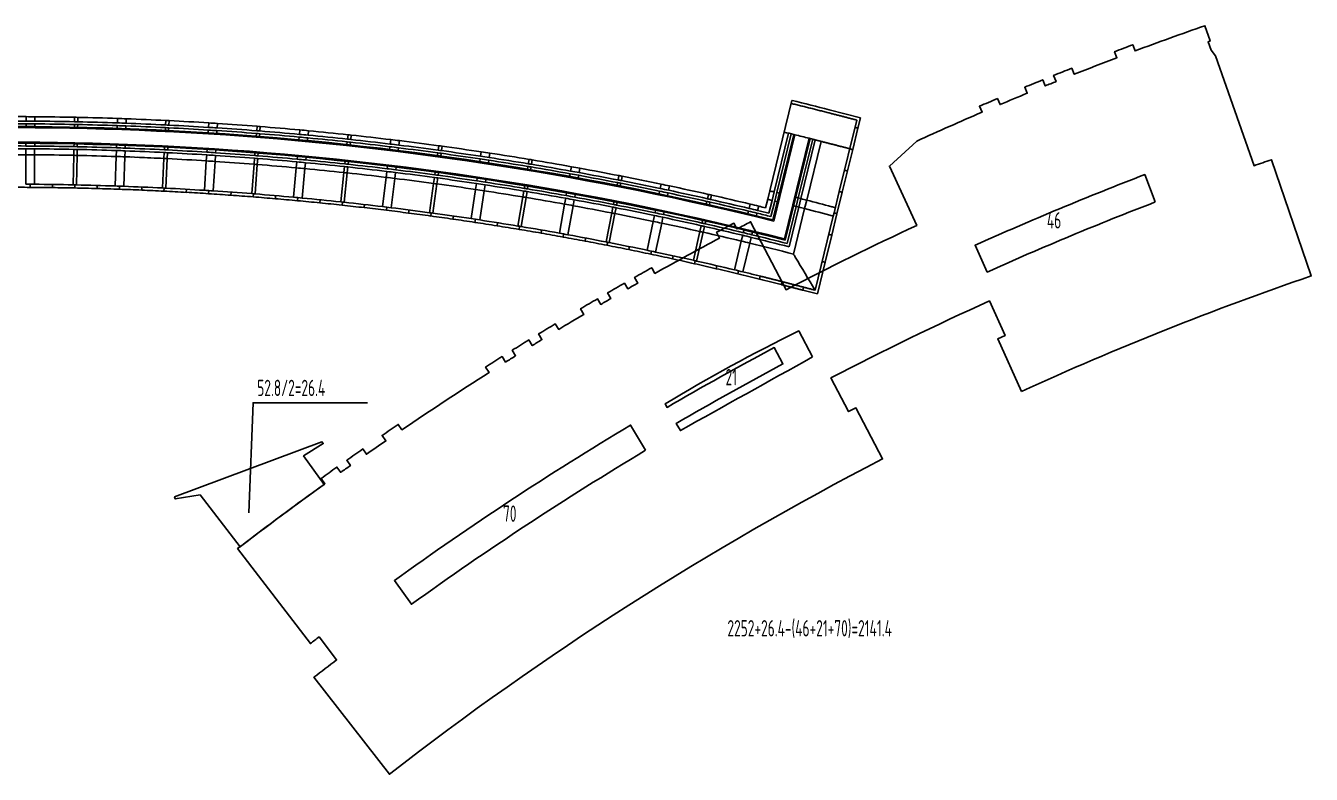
# Model space of a CAD drawing. Header units: millimetres. Extents: x 0 to 12110233, y -6694180 to 0.
# Drawn here: x 11780273 to 11898463, y -6462169 to -6393312 of the extents above; entities that cross this region are included whole.
import ezdxf

# ---------------------------------------------------------------- set-up
doc = ezdxf.new("R2010")
doc.units = ezdxf.units.MM
doc.header["$LTSCALE"] = 10
for name, color, linetype in [('A1-RD-3F$0$A-area', 6, 'Continuous'), ('A1-RD-3F$0$A-louban', 5, 'Continuous'), ('A1-RD-3F$0$A-TEXT', 4, 'Continuous'), ('A1-RI-F3$0$A-TEXT1', 4, 'Continuous'), ('A1-RI-F3$0$Crescent canopy$0$A-DETL-PEN1', 245, 'Continuous'), ('A1-RI-F3$0$Crescent canopy$0$A-DETL-PEN2', 233, 'Continuous')]:
    doc.layers.add(name, color=color, linetype=linetype)
doc.styles.add('A1-RD-3F$0$XD2008', font='xd-hzs.shx', dxfattribs={"width": 0.7, "bigfont": 'xd-hztxt.shx'})
doc.styles.add('A1-RI-F3$0$ECADI', font='gbeitc.shx', dxfattribs={"width": 0.7, "bigfont": 'gbcbig.shx'})

# ---------------------------------------------------------------- blocks, each defined once
blk = doc.blocks.new('A1-RD-3F')
at = {"layer": 'A1-RD-3F$0$A-area', "linetype": 'ByBlock'}
for points in [[(11871814.3, -6426953.1, -0.02453485), (11898462.8, -6416328.4), (11894794, -6405640.5, 0.00138336), (11893205.4, -6406190.2), (11889659.8, -6396098.4), (11889244.8, -6395562.2), (11888972.8, -6394788), (11889174.5, -6394717.1), (11888680.8, -6393311.9, 0.00536838), (11882269.8, -6395628), (11882056.2, -6395067.3, 0.00141236), (11880374.8, -6395700.8), (11880586.3, -6396262.2, 0.00330905), (11876668.4, -6397780.5), (11876442.6, -6397224.6, 0.00141106), (11874774.9, -6397889.1), (11874997.8, -6398446.2, 0.00084041), (11874008.2, -6398845.7), (11873779.1, -6398291.1, 0.00141236), (11872116, -6398971.2), (11872343, -6399526.6, 0.00212823), (11869849, -6400567.2), (11869612, -6400016, 0.00141303), (11867957.9, -6400720), (11868193.6, -6401271.8, 0.00517078), (11862186.7, -6403922.3), (11859677.3, -6406231.8), (11862193.5, -6411678.8, 0.01079069), (11850176.6, -6417599.2), (11846911.4, -6411351, 0.00111166), (11845660.4, -6412004.8), (11845377.8, -6411475.5, 0.00141198), (11843790, -6412315.7), (11844069.8, -6412846.5, 0.00534089), (11838119, -6416099), (11837822.1, -6415577.5, 0.00141303), (11836256.5, -6416460.9), (11836552.1, -6416983, 0.00084326), (11835621.9, -6417513.4), (11835318.4, -6416995.8, 0.00141214), (11833761.9, -6417892.8), (11834061.8, -6418412.5, 0.00083857), (11833141.6, -6418948.3), (11832835.8, -6418432, 0.00141053), (11831289.1, -6419341.9), (11831590.5, -6419860.8, 0.00212751), (11829271.8, -6421247.1), (11828958.4, -6420735.5, 0.00141236), (11827422.8, -6421668.4), (11827734.3, -6422181.2, 0.0008237), (11826842.9, -6422728.3), (11826524.8, -6422219.5, 0.00141236), (11824997.6, -6423166.2), (11825313.8, -6423676.2, 0.00085986), (11824388.4, -6424255.7), (11824065.7, -6423749.8, 0.00141303), (11822546.5, -6424710.8), (11822868, -6425217.5, 0.00754323), (11814866.7, -6430481.9), (11814525.9, -6429988.1, 0.00141236), (11813042.8, -6431002.5), (11813381.7, -6431497.6, 0.00170735), (11811600, -6432732.6), (11811253, -6432243.1, 0.00141294), (11809782.1, -6433276.3), (11810127.8, -6433766.7, 0.00085816), (11809239, -6434397.2), (11808887.6, -6433910.8, 0.00141236), (11807426.8, -6434956.9), (11807776.3, -6435444.6, 0.00787293), (11799758.5, -6441414.8), (11806448.2, -6450146.8, -0.00081579), (11807241.8, -6449538.2), (11808853.4, -6451641.8, 0.00216519), (11806769.9, -6453248.6), (11813706.3, -6462169.1, -0.04610104), (11859046, -6433163.7), (11856591.4, -6428465.2), (11855926.6, -6428812.5), (11854306.3, -6425708.4, -0.01344496), (11868875.2, -6418621.9), (11870316.9, -6421812.8), (11869633.3, -6422121.3), (11871814.3, -6426953.1)], [(11796310.9, -6436457.7), (11799985.6, -6441240.2, -0.00757399), (11807700.8, -6435499), (11805818.2, -6432883), (11807623.2, -6431748.5), (11807503.4, -6431579.8), (11793956.5, -6436655.8), (11794026.7, -6436843.1), (11796310.9, -6436457.7)]]:
    blk.add_lwpolyline(points, format="xyb", dxfattribs=at)
for points in [[(11884123.7, -6409523.7), (11883156, -6407003.1, 0.01378889), (11867557.3, -6413511.5), (11868668.2, -6415972.4, -0.01378381)], [(11852616.2, -6423782.1), (11851337.1, -6421385.9, 0.02197759), (11839048.3, -6428106.7), (11839230.7, -6428420.4, -0.00922238), (11849093.8, -6422917), (11849894.4, -6424416.7, 0.00922288), (11840085.5, -6429889.8), (11840470.2, -6430551.2, -0.00128775)], [(11837263.2, -6432369.7), (11835877.7, -6430052.3, 0.02149342), (11814162.9, -6444348), (11815738.6, -6446531.9, -0.02122302)]]:
    blk.add_lwpolyline(points, format="xyb", close=True, dxfattribs=at)
at = {"layer": 'A1-RD-3F$0$A-louban'}
blk.add_lwpolyline([(11800787.5, -6438109.3), (11801172.2, -6427987.1), (11811688.9, -6427987.1)], dxfattribs=at)
at = {"layer": 'A1-RD-3F$0$A-TEXT', "style": 'A1-RD-3F$0$XD2008', "width": 0.7}
for s, p in [('46', (11874157.1, -6411962.4)), ('52.8/2=26.4', (11801555.9, -6427377.6)), ('21', (11844608.9, -6426387.9)), ('70', (11824156, -6438941.1)), ('2252+26.4-(46+21+70)=2141.4', (11844783.5, -6449485.4))]:
    blk.add_text(s, height=1500, rotation=0, dxfattribs=at).set_placement(p)
blk = doc.blocks.new('A1-RI-F3$0$Crescent canopy$0$CRESCENT')
at = {"layer": 'A1-RI-F3$0$Crescent canopy$0$A-DETL-PEN1'}
for p, q in [((833542, 714399), (831620, 706548)), ((833639, 714375), (831694, 706427)), ((834939, 714049), (832675, 704799)), ((835036, 714024), (832748, 704677)), ((833639, 714375), (833542, 714399)), ((835036, 714024), (834939, 714049))]:
    blk.add_line(p, q, dxfattribs=at)
for centre, radius, start, end in [((761388, 423552), 291581, 76.0622, 96.11494), ((761388, 423552), 291481, 76.04248, 96.11491), ((761398, 423548), 299665, 75.79377, 76.04998), ((761388, 423552), 290141, 75.77694, 96.11455), ((761388, 423552), 290041, 75.75702, 96.11452)]:
    blk.add_arc(centre, radius, start, end, dxfattribs=at)
at = {"layer": 'A1-RI-F3$0$Crescent canopy$0$A-DETL-PEN2'}
for p, q in [((833372, 717530), (831336, 709212)), ((833372, 717530), (833385, 717527)), ((836802, 716669), (839673, 715931)), ((762963, 715128), (762965, 715377)), ((762966, 715627), (762969, 716037)), ((763763, 715123), (763765, 715372)), ((763766, 715622), (763769, 716032)), ((767399, 715071), (767405, 715320)), ((767410, 715570), (767419, 715979)), ((767699, 715064), (767705, 715313)), ((767710, 715563), (767718, 715973)), ((771343, 715212), (771335, 714963)), ((771367, 715871), (771352, 715462)), ((772143, 715183), (772134, 714935)), ((772166, 715843), (772152, 715433)), ((775792, 715276), (775813, 715686)), ((776092, 715261), (776112, 715671)), ((779730, 715055), (779756, 715464)), ((780529, 715004), (780555, 715413)), ((784163, 714742), (784195, 715151)), ((784462, 714719), (784494, 715127)), ((839329, 715725), (837720, 709152)), ((839673, 715931), (839440, 714980)), ((775768, 714778), (775780, 715027)), ((776067, 714763), (776080, 715012)), ((779698, 714557), (779714, 714806)), ((780496, 714506), (780512, 714754)), ((784124, 714245), (784143, 714493)), ((784423, 714221), (784443, 714470)), ((788070, 714159), (788047, 713911)), ((788131, 714816), (788093, 714408)), ((788866, 714085), (788843, 713837)), ((788927, 714742), (788889, 714334)), ((792515, 713968), (792559, 714376)), ((792813, 713936), (792857, 714344)), ((796433, 713521), (796483, 713928)), ((833057, 714519), (831734, 709114)), ((833300, 714459), (831977, 709054)), ((835279, 713963), (833955, 708558)), ((835521, 713901), (834198, 708496)), ((839440, 714980), (838958, 713013)), ((762945, 712537), (762949, 713087)), ((762951, 713337), (762953, 713588)), ((763745, 712532), (763749, 713082)), ((763751, 713332), (763752, 713583)), ((767345, 712480), (767356, 713030)), ((767361, 713280), (767367, 713531)), ((767645, 712474), (767656, 713024)), ((767661, 713274), (767667, 713525)), ((771262, 712923), (771243, 712374)), ((771280, 713424), (771271, 713173)), ((772062, 712895), (772042, 712345)), ((772079, 713396), (772071, 713145)), ((775638, 712190), (775666, 712739)), ((775678, 712989), (775691, 713240)), ((775938, 712175), (775965, 712724)), ((775978, 712974), (775990, 713225)), ((779583, 712770), (779599, 713020)), ((780382, 712718), (780398, 712969)), ((783983, 712459), (784003, 712710)), ((784282, 712436), (784302, 712686)), ((792462, 713472), (792488, 713720)), ((792760, 713440), (792786, 713688)), ((796373, 713026), (796403, 713273)), ((797167, 712929), (797197, 713176)), ((797228, 713424), (797277, 713831)), ((800783, 712459), (800817, 712706)), ((800851, 712953), (800907, 713360)), ((801148, 712913), (801204, 713319)), ((804807, 712801), (804745, 712396)), ((836054, 713764), (834730, 708359)), ((838958, 713013), (838477, 711045)), ((762945, 712537), (762927, 709822)), ((763745, 712532), (763727, 709817)), ((767345, 712480), (767287, 709766)), ((767645, 712474), (767587, 709759)), ((771146, 709660), (771243, 712374)), ((771946, 709632), (772042, 712345)), ((772636, 712323), (772391, 712332)), ((775638, 712190), (775503, 709478)), ((775938, 712175), (775803, 709463)), ((779532, 711971), (779358, 709262)), ((779532, 711971), (779567, 712520)), ((780330, 711920), (780156, 709211)), ((780330, 711920), (780366, 712469)), ((783921, 711662), (783707, 708955)), ((783921, 711662), (783964, 712210)), ((784220, 711638), (784007, 708932)), ((784220, 711638), (784263, 712187)), ((787857, 711879), (787806, 711332)), ((787904, 712378), (787880, 712128)), ((788654, 711805), (788603, 711257)), ((788700, 712304), (788677, 712054)), ((792270, 711691), (792297, 711941)), ((792568, 711659), (792595, 711909)), ((801081, 712418), (801114, 712665)), ((804708, 712148), (804671, 711902)), ((805499, 712029), (805461, 711782)), ((805598, 712681), (805536, 712276)), ((809135, 711703), (809202, 712107)), ((809431, 711653), (809498, 712058)), ((787554, 708628), (787806, 711332)), ((788351, 708554), (788603, 711257)), ((792184, 710896), (791893, 708197)), ((792184, 710896), (792243, 711443)), ((792482, 710864), (792192, 708165)), ((792482, 710864), (792541, 711411)), ((796059, 710454), (795729, 707759)), ((796059, 710454), (796125, 711000)), ((796156, 711248), (796186, 711498)), ((796853, 710357), (796523, 707662)), ((796853, 710357), (796919, 710903)), ((796950, 711151), (796980, 711401)), ((800431, 709892), (800506, 710437)), ((800540, 710685), (800574, 710933)), ((800728, 709851), (800803, 710396)), ((800837, 710644), (800871, 710893)), ((804440, 710380), (804402, 710131)), ((809053, 711210), (809094, 711456)), ((809349, 711161), (809390, 711407)), ((812932, 710541), (812977, 710786)), ((813021, 711032), (813094, 711435)), ((813720, 710398), (813764, 710643)), ((813808, 710889), (813881, 711292)), ((817392, 710212), (817471, 710614)), ((817687, 710154), (817766, 710557)), ((838477, 711045), (837995, 709078)), ((763325, 709535), (763327, 709820)), ((765378, 709514), (765382, 709798)), ((767431, 709478), (767437, 709762)), ((769484, 709427), (769492, 709712)), ((771546, 709646), (771536, 709361)), ((773588, 709281), (773600, 709566)), ((775639, 709186), (775653, 709471)), ((777689, 709076), (777705, 709361)), ((779739, 708952), (779757, 709236)), ((800431, 709892), (800062, 707202)), ((800728, 709851), (800359, 707162)), ((803876, 706656), (804282, 709340)), ((804365, 709884), (804282, 709340)), ((804667, 706536), (805073, 709221)), ((805156, 709764), (805073, 709221)), ((805231, 710260), (805193, 710012)), ((808628, 708654), (808718, 709197)), ((808759, 709444), (808800, 709691)), ((808924, 708605), (809014, 709148)), ((809055, 709394), (809096, 709642)), ((817296, 709722), (817344, 709967)), ((817591, 709665), (817639, 709909)), ((821203, 709186), (821152, 708942)), ((821339, 709832), (821255, 709430)), ((822122, 709667), (822037, 709265)), ((831336, 709212), (831146, 708435)), ((837720, 709152), (837238, 707184)), ((781787, 708813), (781807, 709097)), ((783835, 708659), (783857, 708943)), ((785881, 708491), (785905, 708775)), ((787952, 708591), (787926, 708307)), ((789970, 708110), (789998, 708393)), ((792012, 707897), (792042, 708180)), ((808628, 708654), (808183, 705976)), ((808924, 708605), (808479, 705927)), ((812471, 707991), (811987, 705319)), ((812471, 707991), (812569, 708532)), ((812613, 708778), (812658, 709025)), ((813258, 707848), (813356, 708390)), ((813401, 708636), (813445, 708883)), ((816952, 707965), (817000, 708211)), ((817246, 707907), (817295, 708154)), ((821986, 709021), (821935, 708777)), ((825487, 708000), (825542, 708243)), ((825597, 708486), (825688, 708886)), ((825780, 707934), (825835, 708177)), ((825890, 708420), (825980, 708820)), ((829439, 707593), (829535, 707992)), ((831146, 708435), (830953, 707649)), ((831544, 708337), (831254, 707153)), ((831786, 708277), (831437, 706850)), ((831734, 709114), (831544, 708337)), ((831977, 709054), (831786, 708277)), ((833955, 708558), (833765, 707781)), ((834198, 708496), (834007, 707719)), ((834730, 708359), (834540, 707582)), ((837995, 709078), (837513, 707111)), ((794053, 707670), (794085, 707953)), ((796092, 707428), (796126, 707711)), ((798129, 707171), (798165, 707454)), ((800171, 706899), (800210, 707182)), ((802205, 706614), (802246, 706896)), ((813258, 707848), (812774, 705177)), ((816798, 707180), (816276, 704515)), ((817092, 707122), (816570, 704458)), ((816798, 707180), (816904, 707719)), ((817092, 707122), (817198, 707662)), ((820731, 706945), (820617, 706407)), ((820834, 707435), (820782, 707190)), ((821513, 706780), (821400, 706242)), ((821617, 707270), (821565, 707025)), ((829322, 707108), (829380, 707350)), ((830100, 706921), (830158, 707163)), ((830216, 707406), (830313, 707805)), ((833765, 707781), (832930, 704372)), ((834007, 707719), (833113, 704067)), ((834540, 707582), (833515, 703396)), ((837167, 706893), (835498, 700078)), ((837513, 707111), (837032, 705143)), ((837238, 707184), (837167, 706893)), ((804271, 706596), (804228, 706314)), ((806257, 706000), (806302, 706281)), ((808284, 705670), (808331, 705951)), ((810310, 705326), (810359, 705607)), ((820057, 703750), (820617, 706407)), ((820840, 703585), (821400, 706242)), ((824916, 705472), (825038, 706009)), ((825093, 706253), (825148, 706498)), ((825209, 705406), (825330, 705943)), ((825385, 706187), (825441, 706432)), ((828902, 705367), (828961, 705611)), ((812330, 704968), (812381, 705248)), ((814351, 704594), (814404, 704874)), ((816368, 704207), (816423, 704486)), ((824916, 705472), (824318, 702824)), ((825209, 705406), (824611, 702758)), ((828715, 704590), (828079, 701950)), ((828715, 704590), (828844, 705124)), ((829492, 704402), (829621, 704937)), ((829680, 705180), (829739, 705424)), ((837032, 705143), (836419, 702641)), ((818379, 703805), (818436, 704085)), ((820448, 703668), (820390, 703389)), ((822397, 702958), (822458, 703236)), ((828856, 701763), (829492, 704402)), ((824402, 702513), (824464, 702791)), ((826403, 702053), (826468, 702331)), ((836419, 702641), (835707, 699733)), ((828401, 701579), (828467, 701856)), ((830395, 701091), (830464, 701368)), ((832386, 700588), (832457, 700865)), ((834447, 700352), (833201, 700673)), ((834374, 700076), (834447, 700352)), ((835707, 699733), (834374, 700076)), ((835499, 700081), (834447, 700352))]:
    blk.add_line(p, q, dxfattribs=at)
for centre, radius, start, end in [((761393, 423529), 302684, 75.57374, 76.24054), ((761388, 423552), 292490, 89.6902, 90.40517), ((761388, 423552), 292080, 89.69031, 90.40513), ((761388, 423552), 291830, 89.69038, 90.4051), ((761388, 423540), 291841, 89.53332, 89.69038), ((761388, 423540), 292091, 89.53339, 89.69031), ((761388, 423540), 292502, 89.5335, 89.6902), ((761388, 423547), 291835, 88.81861, 89.53332), ((761388, 423547), 292085, 88.81858, 89.53339), ((761388, 423547), 292495, 88.81854, 89.5335), ((761388, 423566), 291816, 88.7597, 88.8186), ((761388, 423566), 292066, 88.75973, 88.81858), ((761388, 423566), 292476, 88.75977, 88.81854), ((761388, 423567), 291814, 88.04493, 88.75969), ((761388, 423567), 292064, 88.04486, 88.75972), ((761388, 423567), 292474, 88.04475, 88.75976), ((761387, 423536), 291846, 87.88788, 88.04494), ((761387, 423536), 292096, 87.88795, 88.04487), ((761387, 423536), 292506, 87.88806, 88.04476), ((761387, 423529), 291853, 87.17321, 87.88788), ((761387, 423529), 292103, 87.17319, 87.88795), ((761387, 423529), 292513, 87.17315, 87.88806), ((761387, 423540), 292091, 87.11434, 87.17318), ((761387, 423540), 292501, 87.11438, 87.17314), ((761388, 423560), 292071, 86.3995, 87.11434), ((761388, 423560), 292481, 86.39939, 87.11438), ((761389, 423565), 292066, 86.24256, 86.3995), ((761389, 423565), 292476, 86.24267, 86.39939), ((761389, 423567), 292474, 85.52766, 86.24267), ((761389, 423568), 292474, 85.46889, 85.52766), ((761388, 423553), 292489, 84.75391, 85.46888), ((761388, 423551), 301700, 75.00658, 75.06072), ((761387, 423540), 291841, 87.11431, 87.17321), ((761388, 423560), 291821, 86.39957, 87.11432), ((761389, 423565), 291816, 86.24249, 86.39957), ((761389, 423567), 291814, 85.52773, 86.2425), ((761389, 423567), 292064, 85.5277, 86.24256), ((761389, 423568), 291814, 85.46883, 85.52773), ((761389, 423568), 292064, 85.46885, 85.5277), ((761388, 423553), 291829, 84.75409, 85.46882), ((761388, 423553), 292079, 84.75402, 85.46884), ((761385, 423524), 291858, 84.59705, 84.7541), ((761385, 423524), 292108, 84.59712, 84.75403), ((761385, 423524), 292518, 84.59723, 84.75392), ((761385, 423526), 291856, 83.88239, 84.59705), ((761385, 423526), 292106, 83.88236, 84.59712), ((761385, 423526), 292516, 83.88232, 84.59723), ((761388, 423551), 292081, 83.82351, 83.88236), ((761388, 423551), 292491, 83.82355, 83.88231), ((761390, 423572), 292059, 83.10864, 83.82351), ((761390, 423572), 292469, 83.10853, 83.82355), ((761388, 423556), 292486, 82.95182, 83.10854), ((761390, 423516), 299698, 76.0691, 76.24307), ((761388, 423552), 289790, 89.69093, 90.4049), ((761388, 423552), 289540, 89.691, 90.40487), ((761388, 423540), 289551, 89.5327, 89.691), ((761388, 423540), 289801, 89.53277, 89.69093), ((761388, 423547), 289545, 88.81884, 89.5327), ((761388, 423547), 289795, 88.81882, 89.53277), ((761388, 423566), 289526, 88.75947, 88.81884), ((761388, 423566), 289776, 88.75949, 88.81881), ((761388, 423567), 289524, 88.04555, 88.75946), ((761388, 423567), 289774, 88.04548, 88.75949), ((761387, 423536), 289556, 87.88726, 88.04556), ((761387, 423536), 289806, 87.88733, 88.04549), ((761387, 423529), 289563, 87.17345, 87.88726), ((761387, 423529), 289813, 87.17342, 87.88733), ((761387, 423541), 289551, 87.11408, 87.17344), ((761387, 423541), 289801, 87.11411, 87.17342), ((761388, 423560), 289532, 86.40019, 87.11409), ((761388, 423560), 289782, 86.40012, 87.11411), ((761389, 423565), 289776, 86.24194, 86.40012), ((761389, 423567), 289775, 85.52794, 86.24194), ((761388, 423551), 291831, 83.82348, 83.88238), ((761390, 423572), 291809, 83.10871, 83.82348), ((761388, 423556), 291826, 82.95164, 83.10871), ((761388, 423556), 292076, 82.95171, 83.10865), ((761388, 423551), 291830, 82.23494, 82.95164), ((761388, 423551), 292080, 82.23489, 82.95171), ((761388, 423551), 292490, 82.23482, 82.95182), ((761388, 423558), 291824, 82.17604, 82.23494), ((761388, 423558), 292074, 82.17604, 82.23489), ((761388, 423558), 292484, 82.17605, 82.23482), ((761388, 423558), 292074, 81.4632, 82.17604), ((761388, 423558), 292484, 81.46309, 82.17605), ((761386, 423538), 292504, 81.3064, 81.4631), ((761388, 423551), 299675, 74.99822, 75.05273), ((761388, 423552), 288990, 89.69115, 90.40481), ((761388, 423540), 289001, 89.53255, 89.69115), ((761388, 423547), 288995, 88.8189, 89.53255), ((761388, 423566), 288976, 88.75941, 88.81889), ((761388, 423567), 288974, 88.0457, 88.75941), ((761387, 423536), 289006, 87.88711, 88.04571), ((761388, 423565), 288976, 87.17349, 87.88719), ((761387, 423527), 289015, 87.59269, 87.65157), ((761387, 423529), 289013, 87.41604, 87.47492), ((761387, 423534), 289007, 87.23413, 87.29477), ((761387, 423541), 289001, 87.11402, 87.1735), ((761388, 423560), 288982, 86.40034, 87.11403), ((761389, 423565), 288976, 86.24172, 86.40034), ((761389, 423565), 289526, 86.24187, 86.40019), ((761389, 423567), 288975, 85.52802, 86.24172), ((761389, 423567), 289525, 85.52796, 86.24187), ((761389, 423567), 288974, 85.46854, 85.52802), ((761389, 423567), 289524, 85.46859, 85.52796), ((761389, 423567), 289774, 85.46862, 85.52794), ((761388, 423553), 288989, 84.75486, 85.46853), ((761388, 423553), 289539, 84.75471, 85.46859), ((761388, 423553), 289789, 84.75464, 85.46861), ((761385, 423524), 289568, 84.59643, 84.75472), ((761385, 423524), 289818, 84.5965, 84.75465), ((761385, 423526), 289565, 83.88262, 84.59643), ((761385, 423526), 289815, 83.8826, 84.5965), ((761388, 423551), 289791, 83.82327, 83.88259), ((761390, 423572), 289769, 83.10926, 83.82328), ((761388, 423558), 291824, 81.46327, 82.17603), ((761386, 423538), 291844, 81.30622, 81.46328), ((761386, 423538), 292094, 81.30629, 81.46321), ((761385, 423537), 291845, 80.59153, 81.30622), ((761385, 423537), 292095, 80.5915, 81.30629), ((761385, 423537), 292505, 80.59146, 81.3064), ((761388, 423551), 292081, 80.53265, 80.5915), ((761388, 423551), 292491, 80.53269, 80.59146), ((761389, 423562), 292070, 79.81781, 80.53265), ((761389, 423562), 292480, 79.8177, 80.53269), ((761385, 423524), 289018, 84.59628, 84.75487), ((761385, 423526), 289015, 83.88268, 84.59628), ((761388, 423551), 288991, 83.82319, 83.88267), ((761388, 423551), 289541, 83.82325, 83.88261), ((761390, 423572), 288969, 83.10948, 83.8232), ((761390, 423572), 289519, 83.10933, 83.82325), ((761388, 423556), 288986, 82.95087, 83.10948), ((761388, 423556), 289536, 82.95102, 83.10933), ((761388, 423556), 289786, 82.95109, 83.10927), ((761388, 423551), 288990, 82.23547, 82.95087), ((761388, 423551), 289540, 82.23536, 82.95102), ((761388, 423551), 289790, 82.23532, 82.95109), ((761388, 423558), 289534, 82.176, 82.23536), ((761388, 423558), 289784, 82.176, 82.23532), ((761388, 423558), 289534, 81.46389, 82.17599), ((761388, 423558), 289784, 81.46382, 82.176), ((761388, 423551), 291831, 80.53263, 80.59152), ((761389, 423562), 291820, 79.81787, 80.53263), ((761388, 423553), 291829, 79.66081, 79.81788), ((761388, 423553), 292079, 79.66088, 79.81781), ((761388, 423553), 292489, 79.66099, 79.8177), ((761388, 423553), 291828, 78.94541, 79.66081), ((761388, 423553), 292078, 78.94538, 79.66088), ((761388, 423553), 292488, 78.94533, 79.66099), ((761390, 423561), 292480, 78.88656, 78.94533), ((761388, 423555), 292486, 78.17226, 78.88655), ((761388, 423551), 297650, 74.98975, 75.04463), ((761388, 423571), 285970, 89.61183, 90.02322), ((761388, 423540), 286286, 89.5318, 89.6919), ((761388, 423573), 285968, 89.20045, 89.61183), ((761388, 423567), 286260, 88.8191, 89.53177), ((761387, 423552), 285989, 88.78908, 89.20044), ((761388, 423566), 286261, 88.75913, 88.81917), ((761387, 423519), 286022, 88.37778, 88.78909), ((761387, 423515), 286311, 88.04653, 88.75907), ((761387, 423515), 286026, 87.96648, 88.37778), ((761387, 423536), 286291, 87.88636, 88.04646), ((761388, 423542), 285999, 87.55514, 87.96648), ((761388, 423565), 286261, 87.17377, 87.88644), ((761389, 423580), 285961, 87.14374, 87.55514), ((761387, 423541), 286286, 87.11374, 87.17378), ((761388, 423564), 285977, 86.73237, 87.14374), ((761388, 423559), 286267, 86.40106, 87.11371), ((761389, 423565), 286262, 86.24097, 86.40109), ((761388, 423559), 286268, 85.5283, 86.24095), ((761388, 423558), 288984, 82.17599, 82.23547), ((761388, 423558), 288984, 81.46404, 82.17598), ((761386, 423538), 289004, 81.30545, 81.46405), ((761386, 423538), 289554, 81.3056, 81.4639), ((761386, 423538), 289804, 81.30567, 81.46383), ((761385, 423537), 289005, 80.59182, 81.30545), ((761385, 423537), 289555, 80.59176, 81.3056), ((761385, 423537), 289805, 80.59174, 81.30567), ((761388, 423551), 289541, 80.53239, 80.59176), ((761388, 423551), 289791, 80.53242, 80.59173), ((761389, 423562), 289530, 79.8185, 80.53239), ((761389, 423562), 289780, 79.81843, 80.53242), ((761390, 423561), 291820, 78.88651, 78.94541), ((761390, 423561), 292070, 78.88653, 78.94538), ((761388, 423555), 291826, 78.17243, 78.8865), ((761388, 423555), 292076, 78.17237, 78.88652), ((761384, 423534), 291848, 78.01539, 78.17244), ((761384, 423534), 292098, 78.01545, 78.17237), ((761384, 423534), 292508, 78.01556, 78.17227), ((761385, 423539), 292093, 77.30067, 78.01546), ((761385, 423539), 292503, 77.30063, 78.01557), ((761388, 423551), 294100, 76.16117, 76.24104), ((761388, 423551), 295625, 74.98117, 75.03642), ((761388, 423555), 285987, 86.32101, 86.73237), ((761388, 423555), 285986, 85.90965, 86.32101), ((761388, 423561), 285980, 85.49828, 85.90965), ((761389, 423567), 286259, 85.46826, 85.5283), ((761387, 423542), 285999, 85.08694, 85.49828), ((761386, 423538), 286289, 84.75566, 85.46826), ((761386, 423535), 286007, 84.67561, 85.08694), ((761385, 423524), 286303, 84.59553, 84.75562), ((761387, 423543), 285998, 84.26427, 84.67561), ((761388, 423555), 286272, 83.88292, 84.59556), ((761389, 423566), 285976, 83.85289, 84.26427), ((761388, 423551), 286276, 83.82291, 83.88295), ((761388, 423551), 286275, 83.11023, 83.82286), ((761388, 423551), 288991, 80.53234, 80.59181), ((761389, 423562), 288980, 79.81865, 80.53234), ((761388, 423553), 288989, 79.66004, 79.81865), ((761388, 423553), 289539, 79.66019, 79.8185), ((761388, 423553), 289789, 79.66026, 79.81843), ((761388, 423553), 289538, 78.94571, 79.66019), ((761388, 423553), 289788, 78.94568, 79.66026), ((761390, 423561), 289780, 78.88636, 78.94568), ((761385, 423539), 291843, 77.30069, 78.01539), ((761390, 423561), 291820, 77.24179, 77.30069), ((761390, 423561), 292070, 77.24181, 77.30066), ((761390, 423561), 292480, 77.24185, 77.30062), ((761390, 423562), 291819, 76.52703, 77.24178), ((761390, 423562), 292069, 76.52696, 77.2418), ((761390, 423562), 292479, 76.52685, 77.24185), ((761385, 423541), 292501, 76.37015, 76.52686), ((761388, 423551), 293300, 76.16094, 76.24104), ((761388, 423551), 293300, 76.06327, 76.11211), ((761388, 423551), 294100, 76.06376, 76.11246), ((761388, 423551), 294100, 75.71503, 75.76373), ((761388, 423551), 294100, 75.66632, 75.71503), ((761388, 423551), 294100, 75.55917, 75.66632), ((761388, 423551), 294100, 75.09629, 75.55917), ((761388, 423556), 285985, 83.44153, 83.85289), ((761387, 423547), 285995, 83.03018, 83.44153), ((761388, 423556), 286271, 82.95012, 83.11024), ((761388, 423550), 285991, 82.61883, 83.03018), ((761389, 423558), 286268, 82.23598, 82.95013), ((761390, 423566), 285975, 82.20597, 82.61883), ((761388, 423558), 286269, 82.17594, 82.23598), ((761388, 423553), 285989, 81.79457, 82.20597), ((761386, 423543), 286283, 81.46481, 82.17592), ((761388, 423553), 288988, 78.94578, 79.66004), ((761390, 423561), 288980, 78.8863, 78.94578), ((761390, 423561), 289530, 78.88634, 78.94571), ((761388, 423555), 288986, 78.17321, 78.8863), ((761388, 423555), 289536, 78.17305, 78.88634), ((761388, 423555), 289786, 78.17299, 78.88635), ((761384, 423534), 289558, 78.01476, 78.17306), ((761384, 423534), 289808, 78.01483, 78.173), ((761385, 423539), 289553, 77.30093, 78.01477), ((761385, 423539), 289803, 77.3009, 78.01484), ((761385, 423541), 291841, 76.36997, 76.52703), ((761385, 423541), 292091, 76.37004, 76.52697), ((761385, 423541), 291840, 76.11146, 76.36998), ((761385, 423541), 292091, 76.16061, 76.37004), ((761385, 423540), 292502, 76.24104, 76.37015), ((761388, 423551), 293300, 75.71359, 75.76243), ((761388, 423551), 293300, 75.66475, 75.71359), ((761388, 423551), 293300, 75.5573, 75.66475), ((761388, 423551), 293300, 75.02685, 75.5573), ((761388, 423551), 294100, 75.09432, 75.09629), ((761388, 423551), 294100, 75.06556, 75.09432), ((761388, 423551), 294100, 75.03016, 75.06556), ((761388, 423551), 293600, 74.97247, 75.0281), ((761385, 423535), 286007, 81.38476, 81.79457), ((761386, 423538), 286289, 81.30469, 81.4648), ((761385, 423537), 286005, 80.97343, 81.38477), ((761387, 423548), 286278, 80.5921, 81.30472), ((761389, 423559), 285982, 80.56207, 80.97343), ((761388, 423551), 286276, 80.53205, 80.5921), ((761390, 423565), 285976, 80.15031, 80.56206), ((761389, 423558), 286269, 79.81939, 80.53203), ((761384, 423534), 289008, 78.01461, 78.17321), ((761385, 423539), 289003, 77.30098, 78.01462), ((761390, 423561), 289530, 77.24155, 77.30092), ((761390, 423561), 289780, 77.24158, 77.30089), ((761390, 423562), 289529, 76.52765, 77.24155), ((761390, 423562), 289779, 76.52758, 77.24157), ((761387, 423550), 285992, 79.73933, 80.15031), ((761388, 423553), 286274, 79.65929, 79.8194), ((761386, 423543), 285999, 79.32754, 79.73934), ((761386, 423543), 286283, 78.94616, 79.65928), ((761386, 423544), 285997, 78.91615, 79.32754), ((761390, 423561), 286265, 78.8861, 78.94614), ((761388, 423553), 286273, 78.174, 78.88612), ((761390, 423561), 288980, 77.2415, 77.30098), ((761390, 423562), 288979, 76.5278, 77.24149), ((761385, 423541), 289001, 76.3692, 76.52781), ((761385, 423541), 289551, 76.36935, 76.52766), ((761385, 423541), 289801, 76.36942, 76.52759), ((761388, 423551), 289540, 75.65725, 76.36936), ((761387, 423550), 289792, 75.70719, 76.36943), ((761388, 423551), 291575, 74.96364, 75.01966), ((761388, 423551), 285991, 78.5053, 78.91615), ((761389, 423556), 285985, 78.09393, 78.5053), ((761384, 423534), 286293, 78.01386, 78.17397), ((761390, 423564), 285978, 77.68256, 78.09393), ((761391, 423569), 286257, 77.3012, 78.01388), ((761389, 423555), 288986, 75.54707, 76.36921), ((761392, 423573), 285968, 77.27118, 77.68256), ((761390, 423561), 286265, 77.24121, 77.30126), ((761386, 423546), 285996, 76.85982, 77.27116), ((761381, 423521), 286306, 76.52857, 77.24113), ((761376, 423504), 286039, 76.44854, 76.85982), ((761388, 423551), 289000, 74.95224, 75.00876), ((761385, 423541), 286286, 76.36845, 76.52856), ((761384, 423534), 286008, 76.03722, 76.44855), ((761410, 423638), 285901, 75.62574, 76.03722)]:
    blk.add_arc(centre, radius, start, end, dxfattribs=at)
for points, weights, degree, knots in [([(833305, 717254), (835021, 716833), (836733, 716393), (838031, 716059), (839329, 715725)], [1, 0.999982920423, 1, 1, 1], 2, [-12.9831308, -12.9831308, -12.9831308, 3521.690047, 3521.690047, 6177.199336, 6177.199336, 6177.199336]), ([(835036, 714024), (835375, 713938), (835714, 713852), (836053, 713764), (837045, 713509), (838037, 713254), (838684, 713089)], [1, 0.999998978308, 0.999998978308, 1, 1, 1.00000000001, 1.00002683564], 3, [0, 0, 0, 0, 1049.3714194, 1049.3714194, 1049.3714194, 4120.814443, 4120.814443, 4120.814443, 4120.814443]), ([(835498, 700078), (834350, 700375), (833201, 700673), (831033, 701235), (828856, 701763)], [1, 1, 1, 0.999969388919, 1], 2, [8773.3931686, 8773.3931686, 8773.3931686, 11168.619201, 11168.619201, 15648.4229086, 15648.4229086, 15648.4229086]), ([(834374, 700076), (833565, 700285), (832756, 700493), (832571, 700541), (832386, 700588)], [1, 1, 1, 0.999999776047, 1], 2, [9865.8895123, 9865.8895123, 9865.8895123, 11554.4833976, 11554.4833976, 11941.1191021, 11941.1191021, 11941.1191021])]:
    blk.add_rational_spline(points, weights, degree=degree, knots=knots, dxfattribs=at)
blk.add_open_spline([(835496, 700082), (834890, 701095), (834230, 702200), (833570, 703305), (833515, 703396)], degree=3, knots=[0, 0, 0, 0, 3541.5052195, 3860.9712999, 3860.9712999, 3860.9712999, 3860.9712999], dxfattribs=at)
blk = doc.blocks.new('A1-RI-F3')
at = {"color": 3, "linetype": 'ByBlock'}
blk.add_blockref('A1-RD-3F', (0, 0), dxfattribs=at)
blk.add_blockref('A1-RI-F3$0$Crescent canopy$0$CRESCENT', (11017346, -7117715.9))
at = {"layer": 'A1-RI-F3$0$A-TEXT1', "style": 'A1-RI-F3$0$ECADI', "width": 0.7}
for tag, p in [('（-0.050）', (11743140.2, -6434229.8)), ('（结构标高）', (11749919, -6434229.8))]:
    blk.add_attdef(tag, p, '', height=321.4, dxfattribs=at)

msp = doc.modelspace()

# ---------------------------------------------------------------- block references
msp.add_blockref('A1-RI-F3', (0, 0))

doc.saveas('drawing.dxf')
